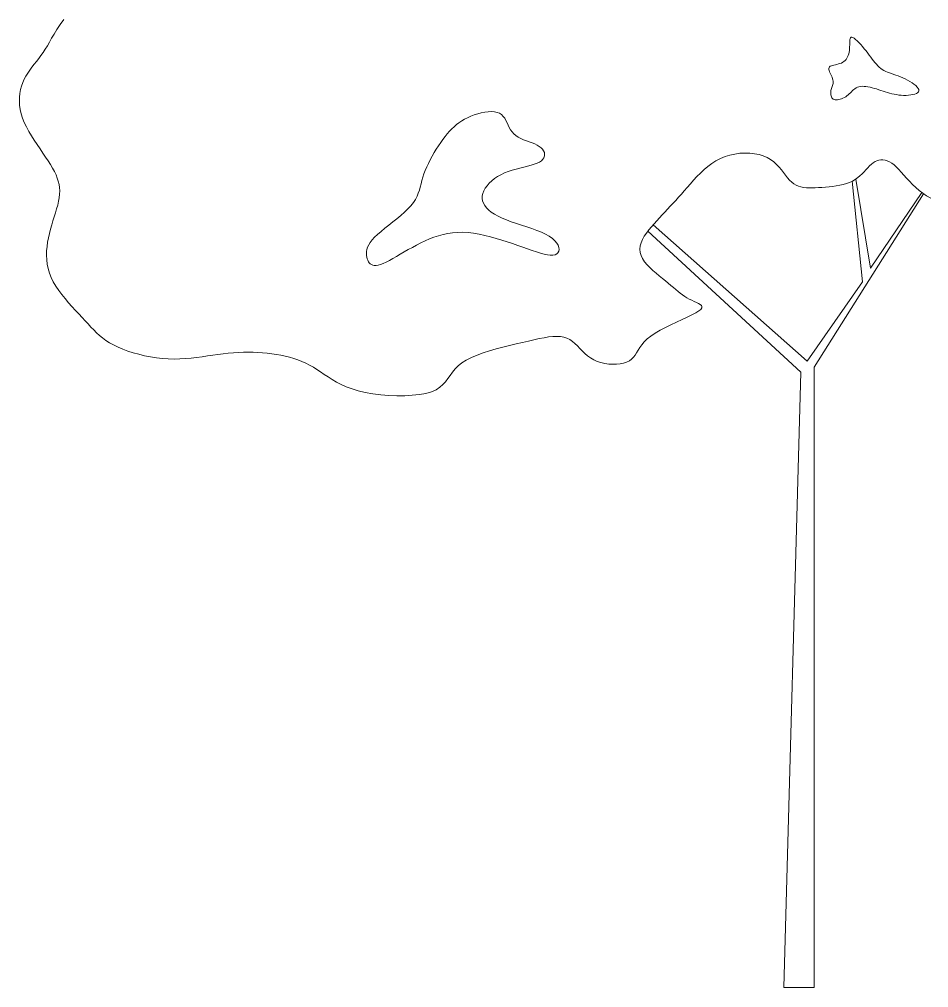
# Model space of a CAD drawing. Header units: metres. Extents: x -2400 to 2401, y 1 to 4503.
# Drawn here: x -2400 to 401, y 1 to 2983 of the extents above; entities that cross this region are included whole.
import ezdxf

# ---------------------------------------------------------------- set-up
doc = ezdxf.new("R2010")
doc.units = ezdxf.units.M
doc.layers.add('A-DETL-GENF', color=92, linetype='Continuous', lineweight=18)

# ---------------------------------------------------------------- blocks, each defined once
blk = doc.blocks.new('90 boom_aanzicht - 2_ Boom-3645213-00_0 Basismaterialen')
at = {"layer": 'A-DETL-GENF'}
for p, q in [((-2274.6, 2966.3), (-2262.8, 2982.6)), ((-2284.7, 2951.3), (-2274.6, 2966.3)), ((-2307.5, 2912.6), (-2300.7, 2924.6)), ((-2300.7, 2924.6), (-2293.2, 2937.4)), ((-2293.2, 2937.4), (-2284.7, 2951.3)), ((159, 2923.2), (158.2, 2919.4)), ((160.2, 2926), (159, 2923.2)), ((162, 2927.7), (160.2, 2926)), ((164.4, 2928.1), (162, 2927.7)), ((167.6, 2927.1), (164.4, 2928.1)), ((171.4, 2924.7), (167.6, 2927.1)), ((175.8, 2921.1), (171.4, 2924.7)), ((-2320.3, 2890.9), (-2313.9, 2901.4)), ((-2313.9, 2901.4), (-2307.5, 2912.6)), ((157.1, 2892.4), (156.5, 2886.7)), ((157.3, 2898.3), (157.1, 2892.4)), ((157.5, 2904.1), (157.3, 2898.3)), ((157.6, 2909.6), (157.5, 2904.1)), ((157.8, 2914.8), (157.6, 2909.6)), ((158.2, 2919.4), (157.8, 2914.8)), ((180.7, 2916.6), (175.8, 2921.1)), ((185.9, 2911.3), (180.7, 2916.6)), ((191.3, 2905.4), (185.9, 2911.3)), ((196.8, 2899), (191.3, 2905.4)), ((202.3, 2892.3), (196.8, 2899)), ((207.7, 2885.5), (202.3, 2892.3)), ((-2340.7, 2862.1), (-2333.8, 2871.3)), ((-2333.8, 2871.3), (-2326.9, 2880.9)), ((-2326.9, 2880.9), (-2320.3, 2890.9)), ((148.7, 2862.8), (146.1, 2859.1)), ((151, 2866.9), (148.7, 2862.8)), ((152.9, 2871.3), (151, 2866.9)), ((154.5, 2876.1), (152.9, 2871.3)), ((155.7, 2881.2), (154.5, 2876.1)), ((156.5, 2886.7), (155.7, 2881.2)), ((212.9, 2878.8), (207.7, 2885.5)), ((217.8, 2872.4), (212.9, 2878.8)), ((222.4, 2866.1), (217.8, 2872.4)), ((226.9, 2860.2), (222.4, 2866.1)), ((-2368, 2826.5), (-2361.5, 2835.4)), ((-2361.5, 2835.4), (-2354.7, 2844.2)), ((-2354.7, 2844.2), (-2347.8, 2853.1)), ((-2347.8, 2853.1), (-2340.7, 2862.1)), ((93.8, 2834.4), (93.2, 2831.7)), ((95.4, 2836.6), (93.8, 2834.4)), ((97.8, 2838.4), (95.4, 2836.6)), ((101, 2839.8), (97.8, 2838.4)), ((104.7, 2841), (101, 2839.8)), ((108.9, 2842), (104.7, 2841)), ((113.4, 2843), (108.9, 2842)), ((118.1, 2844), (113.4, 2843)), ((122.8, 2845.2), (118.1, 2844)), ((127.5, 2846.5), (122.8, 2845.2)), ((131.9, 2848.2), (127.5, 2846.5)), ((136, 2850.4), (131.9, 2848.2)), ((139.7, 2852.9), (136, 2850.4)), ((143.1, 2855.8), (139.7, 2852.9)), ((146.1, 2859.1), (143.1, 2855.8)), ((231.1, 2854.6), (226.9, 2860.2)), ((235.3, 2849.3), (231.1, 2854.6)), ((239.6, 2844.3), (235.3, 2849.3)), ((243.8, 2839.7), (239.6, 2844.3)), ((248.3, 2835.4), (243.8, 2839.7)), ((252.9, 2831.5), (248.3, 2835.4)), ((-2385.1, 2798.3), (-2379.9, 2808)), ((-2379.9, 2808), (-2374.2, 2817.4)), ((-2374.2, 2817.4), (-2368, 2826.5)), ((93.2, 2831.7), (93.3, 2828.5)), ((93.3, 2828.5), (94.2, 2825)), ((94.2, 2825), (95.5, 2821.1)), ((95.5, 2821.1), (97.3, 2817)), ((97.3, 2817), (99.2, 2812.8)), ((99.2, 2812.8), (101.2, 2808.5)), ((101.2, 2808.5), (103, 2804.2)), ((103, 2804.2), (104.6, 2800)), ((257.8, 2828.1), (252.9, 2831.5)), ((263, 2825), (257.8, 2828.1)), ((268.5, 2822.3), (263, 2825)), ((274.3, 2819.9), (268.5, 2822.3)), ((280.4, 2817.6), (274.3, 2819.9)), ((286.7, 2815.4), (280.4, 2817.6)), ((293.2, 2813.2), (286.7, 2815.4)), ((300, 2810.9), (293.2, 2813.2)), ((306.9, 2808.5), (300, 2810.9)), ((314, 2805.7), (306.9, 2808.5)), ((321.2, 2802.7), (314, 2805.7)), ((328.5, 2799.3), (321.2, 2802.7)), ((-2396.4, 2766.3), (-2393.4, 2777.4)), ((-2393.4, 2777.4), (-2389.6, 2788)), ((-2389.6, 2788), (-2385.1, 2798.3)), ((103.7, 2775.6), (102.6, 2772.5)), ((104.7, 2778.7), (103.7, 2775.6)), ((104.6, 2800), (105.8, 2796)), ((105.6, 2781.9), (104.7, 2778.7)), ((106.2, 2785.2), (105.6, 2781.9)), ((105.8, 2796), (106.4, 2792.2)), ((106.5, 2788.6), (106.2, 2785.2)), ((106.4, 2792.2), (106.5, 2788.6)), ((177.1, 2771.5), (181.2, 2773.6)), ((181.2, 2773.6), (185.7, 2775.1)), ((185.7, 2775.1), (190.6, 2776)), ((190.6, 2776), (195.9, 2776.4)), ((195.9, 2776.4), (201.6, 2776.3)), ((201.6, 2776.3), (207.6, 2775.7)), ((207.6, 2775.7), (213.8, 2774.8)), ((213.8, 2774.8), (220.2, 2773.5)), ((220.2, 2773.5), (226.8, 2772)), ((335.8, 2795.5), (328.5, 2799.3)), ((342.8, 2791.4), (335.8, 2795.5)), ((349.4, 2787.2), (342.8, 2791.4)), ((355.4, 2782.9), (349.4, 2787.2)), ((360.7, 2778.5), (355.4, 2782.9)), ((365, 2774.3), (360.7, 2778.5)), ((368.2, 2770.2), (365, 2774.3)), ((-2399.9, 2742.9), (-2398.6, 2754.7)), ((-2398.6, 2754.7), (-2396.4, 2766.3)), ((99.2, 2759.8), (99, 2756.5)), ((99, 2756.5), (99.1, 2753.2)), ((99.1, 2753.2), (99.4, 2749.9)), ((99.8, 2763.1), (99.2, 2759.8)), ((99.4, 2749.9), (100.2, 2746.9)), ((100.6, 2766.3), (99.8, 2763.1)), ((100.2, 2746.9), (101.2, 2744)), ((101.6, 2769.5), (100.6, 2766.3)), ((101.2, 2744), (102.7, 2741.4)), ((102.6, 2772.5), (101.6, 2769.5)), ((141, 2741.8), (145.1, 2744.3)), ((145.1, 2744.3), (149.1, 2747.1)), ((149.1, 2747.1), (152.8, 2750.1)), ((152.8, 2750.1), (156.3, 2753.3)), ((156.3, 2753.3), (159.6, 2756.6)), ((159.6, 2756.6), (162.9, 2759.9)), ((162.9, 2759.9), (166.3, 2763.2)), ((166.3, 2763.2), (169.7, 2766.2)), ((169.7, 2766.2), (173.3, 2769.1)), ((173.3, 2769.1), (177.1, 2771.5)), ((226.8, 2772), (233.5, 2770.2)), ((233.5, 2770.2), (240.2, 2768.2)), ((240.2, 2768.2), (246.9, 2766.1)), ((246.9, 2766.1), (253.6, 2764)), ((253.6, 2764), (260.3, 2761.8)), ((260.3, 2761.8), (267, 2759.6)), ((267, 2759.6), (273.7, 2757.6)), ((273.7, 2757.6), (280.5, 2755.6)), ((280.5, 2755.6), (287.3, 2753.8)), ((287.3, 2753.8), (294.3, 2752.1)), ((294.3, 2752.1), (301.4, 2750.8)), ((301.4, 2750.8), (308.6, 2749.7)), ((308.6, 2749.7), (316, 2749)), ((316, 2749), (323.6, 2748.6)), ((323.6, 2748.6), (331.2, 2748.6)), ((331.2, 2748.6), (338.6, 2749)), ((338.6, 2749), (345.7, 2749.8)), ((345.7, 2749.8), (352.2, 2751)), ((352.2, 2751), (358.1, 2752.5)), ((358.1, 2752.5), (363, 2754.5)), ((363, 2754.5), (366.8, 2756.8)), ((366.8, 2756.8), (369.4, 2759.6)), ((370.1, 2766.3), (368.2, 2770.2)), ((369.4, 2759.6), (370.5, 2762.8)), ((370.5, 2762.8), (370.1, 2766.3)), ((-2400.2, 2730.6), (-2399.9, 2742.9)), ((-2399.5, 2718.1), (-2400.2, 2730.6)), ((-2397.7, 2705.2), (-2399.5, 2718.1)), ((102.7, 2741.4), (104.5, 2739.1)), ((104.5, 2739.1), (106.8, 2737.3)), ((106.8, 2737.3), (109.5, 2735.9)), ((109.5, 2735.9), (112.6, 2735)), ((112.6, 2735), (116.1, 2734.7)), ((116.1, 2734.7), (119.9, 2734.8)), ((119.9, 2734.8), (124, 2735.4)), ((124, 2735.4), (128.2, 2736.4)), ((128.2, 2736.4), (132.5, 2737.9)), ((132.5, 2737.9), (136.8, 2739.7)), ((136.8, 2739.7), (141, 2741.8)), ((-2394.7, 2692.1), (-2397.7, 2705.2)), ((-2390.5, 2678.7), (-2394.7, 2692.1)), ((-1009.5, 2684.4), (-1019.5, 2679.9)), ((-999, 2688.3), (-1009.5, 2684.4)), ((-988.2, 2691.8), (-999, 2688.3)), ((-977.3, 2694.6), (-988.2, 2691.8)), ((-966.5, 2696.7), (-977.3, 2694.6)), ((-956, 2698), (-966.5, 2696.7)), ((-946, 2698.4), (-956, 2698)), ((-936.7, 2697.8), (-946, 2698.4)), ((-928.3, 2696.1), (-936.7, 2697.8)), ((-920.9, 2693.3), (-928.3, 2696.1)), ((-914.7, 2689.2), (-920.9, 2693.3)), ((-909.6, 2684), (-914.7, 2689.2)), ((-905.3, 2678), (-909.6, 2684)), ((-2385, 2665.1), (-2390.5, 2678.7)), ((-2378.4, 2651.4), (-2385, 2665.1)), ((-1053.9, 2658.5), (-1061.3, 2652.1)), ((-1046, 2664.5), (-1053.9, 2658.5)), ((-1037.7, 2670), (-1046, 2664.5)), ((-1028.9, 2675.2), (-1037.7, 2670)), ((-1019.5, 2679.9), (-1028.9, 2675.2)), ((-901.5, 2671.4), (-905.3, 2678)), ((-898, 2664.3), (-901.5, 2671.4)), ((-894.7, 2657), (-898, 2664.3)), ((-891.1, 2649.7), (-894.7, 2657)), ((-2371, 2637.6), (-2378.4, 2651.4)), ((-2362.9, 2623.9), (-2371, 2637.6)), ((-2354.3, 2610.3), (-2362.9, 2623.9)), ((-1082.2, 2630), (-1088.9, 2621.7)), ((-1075.4, 2637.9), (-1082.2, 2630)), ((-1068.5, 2645.2), (-1075.4, 2637.9)), ((-1061.3, 2652.1), (-1068.5, 2645.2)), ((-887.2, 2642.6), (-891.1, 2649.7)), ((-882.6, 2635.9), (-887.2, 2642.6)), ((-877.2, 2629.8), (-882.6, 2635.9)), ((-870.8, 2624.5), (-877.2, 2629.8)), ((-863.4, 2619.8), (-870.8, 2624.5)), ((-2345.4, 2596.8), (-2354.3, 2610.3)), ((-2336.4, 2583.6), (-2345.4, 2596.8)), ((-1102.4, 2603.2), (-1109.2, 2593.3)), ((-1095.7, 2612.7), (-1102.4, 2603.2)), ((-1088.9, 2621.7), (-1095.7, 2612.7)), ((-855.4, 2615.7), (-863.4, 2619.8)), ((-846.9, 2612), (-855.4, 2615.7)), ((-838.2, 2608.6), (-846.9, 2612)), ((-829.5, 2605.4), (-838.2, 2608.6)), ((-821, 2602.3), (-829.5, 2605.4)), ((-812.8, 2599), (-821, 2602.3)), ((-805.3, 2595.5), (-812.8, 2599)), ((-798.7, 2591.6), (-805.3, 2595.5)), ((-2327.7, 2570.8), (-2336.4, 2583.6)), ((-2319.2, 2558.4), (-2327.7, 2570.8)), ((-1122.5, 2572.2), (-1128.8, 2561.3)), ((-1115.9, 2582.9), (-1122.5, 2572.2)), ((-1109.2, 2593.3), (-1115.9, 2582.9)), ((-793.1, 2587.3), (-798.7, 2591.6)), ((-788.6, 2582.6), (-793.1, 2587.3)), ((-785.3, 2577.6), (-788.6, 2582.6)), ((-783.1, 2572.4), (-785.3, 2577.6)), ((-782.2, 2567.1), (-783.1, 2572.4)), ((-782.6, 2561.9), (-782.2, 2567.1)), ((-211.4, 2564.7), (-226.3, 2560.2)), ((-196.1, 2568), (-211.4, 2564.7)), ((-180.7, 2570.1), (-196.1, 2568)), ((-165.4, 2570.9), (-180.7, 2570.1)), ((-150.3, 2570.5), (-165.4, 2570.9)), ((-135.7, 2568.9), (-150.3, 2570.5)), ((-121.8, 2566.1), (-135.7, 2568.9)), ((-108.7, 2562.1), (-121.8, 2566.1)), ((-2311.3, 2546.5), (-2319.2, 2558.4)), ((-2304.1, 2535.2), (-2311.3, 2546.5)), ((-2297.7, 2524.4), (-2304.1, 2535.2)), ((-1140.4, 2539.2), (-1145.5, 2528.2)), ((-1134.8, 2550.3), (-1140.4, 2539.2)), ((-1128.8, 2561.3), (-1134.8, 2550.3)), ((-824.2, 2533.3), (-814.3, 2536.3)), ((-814.3, 2536.3), (-805.5, 2539.5)), ((-805.5, 2539.5), (-798, 2543.1)), ((-798, 2543.1), (-792, 2547.3)), ((-792, 2547.3), (-787.5, 2551.9)), ((-787.5, 2551.9), (-784.4, 2556.7)), ((-784.4, 2556.7), (-782.6, 2561.9)), ((-267.3, 2539.1), (-279.6, 2529.9)), ((-254.4, 2547.3), (-267.3, 2539.1)), ((-240.7, 2554.4), (-254.4, 2547.3)), ((-226.3, 2560.2), (-240.7, 2554.4)), ((-96.8, 2557), (-108.7, 2562.1)), ((-86.1, 2550.9), (-96.8, 2557)), ((-76.5, 2543.8), (-86.1, 2550.9)), ((-67.9, 2536), (-76.5, 2543.8)), ((-60.1, 2527.7), (-67.9, 2536)), ((224.2, 2536.4), (218.7, 2531.3)), ((229.8, 2540.8), (224.2, 2536.4)), ((235.5, 2544.5), (229.8, 2540.8)), ((241.4, 2547.3), (235.5, 2544.5)), ((247.5, 2549.2), (241.4, 2547.3)), ((253.7, 2550.2), (247.5, 2549.2)), ((260, 2550.2), (253.7, 2550.2)), ((266.5, 2549.2), (260, 2550.2)), ((273.2, 2547.2), (266.5, 2549.2)), ((280, 2544.1), (273.2, 2547.2)), ((286.9, 2539.9), (280, 2544.1)), ((294, 2534.5), (286.9, 2539.9)), ((301.2, 2528), (294, 2534.5)), ((-2292.1, 2514), (-2297.7, 2524.4)), ((-2287.3, 2503.9), (-2292.1, 2514)), ((-1154, 2506.6), (-1157.3, 2496.2)), ((-1150.1, 2517.3), (-1154, 2506.6)), ((-1145.5, 2528.2), (-1150.1, 2517.3)), ((-927.1, 2498.5), (-916.8, 2504.4)), ((-916.8, 2504.4), (-905.9, 2509.7)), ((-905.9, 2509.7), (-894.4, 2514.3)), ((-894.4, 2514.3), (-882.4, 2518.2)), ((-882.4, 2518.2), (-870.3, 2521.7)), ((-870.3, 2521.7), (-858.2, 2524.8)), ((-858.2, 2524.8), (-846.3, 2527.7)), ((-846.3, 2527.7), (-834.9, 2530.5)), ((-834.9, 2530.5), (-824.2, 2533.3)), ((-302.5, 2509.5), (-313.2, 2498.7)), ((-291.3, 2520), (-302.5, 2509.5)), ((-279.6, 2529.9), (-291.3, 2520)), ((-52.9, 2519.3), (-60.1, 2527.7)), ((-46.3, 2510.8), (-52.9, 2519.3)), ((-39.9, 2502.6), (-46.3, 2510.8)), ((195.6, 2507.3), (189.1, 2501.2)), ((201.7, 2513.5), (195.6, 2507.3)), ((207.6, 2519.7), (201.7, 2513.5)), ((213.2, 2525.7), (207.6, 2519.7)), ((218.7, 2531.3), (213.2, 2525.7)), ((308.6, 2520.5), (301.2, 2528)), ((316.3, 2512.2), (308.6, 2520.5)), ((324.3, 2503.2), (316.3, 2512.2)), ((-2283.3, 2493.9), (-2287.3, 2503.9)), ((-2280.2, 2484.1), (-2283.3, 2493.9)), ((-2277.8, 2474.3), (-2280.2, 2484.1)), ((-1162.6, 2476.2), (-1165.2, 2466.4)), ((-1160.1, 2486.1), (-1162.6, 2476.2)), ((-1157.3, 2496.2), (-1160.1, 2486.1)), ((-959.5, 2470.2), (-952.8, 2477.8)), ((-952.8, 2477.8), (-945.2, 2485.1)), ((-945.2, 2485.1), (-936.5, 2492.1)), ((-936.5, 2492.1), (-927.1, 2498.5)), ((-333.3, 2476.4), (-342.8, 2465.4)), ((-323.4, 2487.6), (-333.3, 2476.4)), ((-313.2, 2498.7), (-323.4, 2487.6)), ((-33.7, 2494.8), (-39.9, 2502.6)), ((-27.6, 2487.7), (-33.7, 2494.8)), ((-21.2, 2481.5), (-27.6, 2487.7)), ((-14.6, 2476.4), (-21.2, 2481.5)), ((-7.6, 2472.3), (-14.6, 2476.4)), ((147.6, 2477.1), (137.4, 2474.1)), ((157.2, 2480.7), (147.6, 2477.1)), ((166.2, 2484.9), (157.2, 2480.7)), ((164.6, 2484.2), (196.7, 2174.6)), ((174.5, 2489.8), (166.2, 2484.9)), ((182.1, 2495.3), (174.5, 2489.8)), ((176, 2491), (221.6, 2216)), ((189.1, 2501.2), (182.1, 2495.3)), ((332.6, 2493.9), (324.3, 2503.2)), ((341.4, 2484.2), (332.6, 2493.9)), ((350.8, 2474.6), (341.4, 2484.2)), ((360.7, 2465), (350.8, 2474.6)), ((-2276.4, 2464.5), (-2277.8, 2474.3)), ((-2275.9, 2454.4), (-2276.4, 2464.5)), ((-2276.2, 2444.1), (-2275.9, 2454.4)), ((-1171.3, 2447.2), (-1175.3, 2437.7)), ((-1168, 2456.8), (-1171.3, 2447.2)), ((-1165.2, 2466.4), (-1168, 2456.8)), ((-974.2, 2438.8), (-972.4, 2446.6)), ((-972.4, 2446.6), (-969.3, 2454.5)), ((-969.3, 2454.5), (-965, 2462.4)), ((-965, 2462.4), (-959.5, 2470.2)), ((-352, 2454.7), (-361.1, 2444.5)), ((-342.8, 2465.4), (-352, 2454.7)), ((-0.3, 2469.2), (-7.6, 2472.3)), ((7.4, 2466.8), (-0.3, 2469.2)), ((15.4, 2465.2), (7.4, 2466.8)), ((23.9, 2464.2), (15.4, 2465.2)), ((32.7, 2463.8), (23.9, 2464.2)), ((41.9, 2463.7), (32.7, 2463.8)), ((51.6, 2463.9), (41.9, 2463.7)), ((385.1, 2445.3), (48.3, 1911.3)), ((61.6, 2464.4), (51.6, 2463.9)), ((72.1, 2465), (61.6, 2464.4)), ((82.9, 2465.7), (72.1, 2465)), ((93.9, 2466.7), (82.9, 2465.7)), ((104.9, 2468), (93.9, 2466.7)), ((116, 2469.6), (104.9, 2468)), ((126.8, 2471.6), (116, 2469.6)), ((137.4, 2474.1), (126.8, 2471.6)), ((221.6, 2216), (379.3, 2449.6)), ((371.2, 2455.8), (360.7, 2465)), ((382.4, 2447.2), (371.2, 2455.8)), ((394.4, 2439.1), (382.4, 2447.2)), ((-2282.2, 2410.9), (-2279.5, 2422.3)), ((-2279.5, 2422.3), (-2277.5, 2433.4)), ((-2277.5, 2433.4), (-2276.2, 2444.1)), ((-1186.4, 2418.5), (-1194, 2408.7)), ((-1180.2, 2428.1), (-1186.4, 2418.5)), ((-1175.3, 2437.7), (-1180.2, 2428.1)), ((-974.5, 2431.1), (-974.2, 2438.8)), ((-973.3, 2423.5), (-974.5, 2431.1)), ((-970.8, 2416.2), (-973.3, 2423.5)), ((-966.8, 2409), (-970.8, 2416.2)), ((-387, 2416.1), (-395.4, 2407.1)), ((-378.5, 2425.2), (-387, 2416.1)), ((-369.9, 2434.7), (-378.5, 2425.2)), ((-361.1, 2444.5), (-369.9, 2434.7)), ((407, 2431.7), (394.4, 2439.1)), ((-2292.7, 2374.9), (-2288.9, 2387.2)), ((-2288.9, 2387.2), (-2285.4, 2399.2)), ((-2285.4, 2399.2), (-2282.2, 2410.9)), ((-1213.7, 2388.8), (-1225.2, 2378.8)), ((-1203.1, 2398.8), (-1213.7, 2388.8)), ((-1194, 2408.7), (-1203.1, 2398.8)), ((-961.4, 2402.1), (-966.8, 2409)), ((-954.6, 2395.3), (-961.4, 2402.1)), ((-946.4, 2388.8), (-954.6, 2395.3)), ((-936.8, 2382.5), (-946.4, 2388.8)), ((-412.1, 2389.4), (-420.3, 2380.6)), ((-403.8, 2398.2), (-412.1, 2389.4)), ((-395.4, 2407.1), (-403.8, 2398.2)), ((-2300.5, 2349.7), (-2296.7, 2362.4)), ((-2296.7, 2362.4), (-2292.7, 2374.9)), ((-1249.9, 2358.8), (-1262.5, 2348.9)), ((-1237.4, 2368.7), (-1249.9, 2358.8)), ((-1225.2, 2378.8), (-1237.4, 2368.7)), ((-925.8, 2376.4), (-936.8, 2382.5)), ((-913.4, 2370.5), (-925.8, 2376.4)), ((-899.6, 2364.9), (-913.4, 2370.5)), ((-884.8, 2359.5), (-899.6, 2364.9)), ((-869.3, 2354.1), (-884.8, 2359.5)), ((-436.9, 2362.7), (-445.3, 2353.4)), ((-428.6, 2371.7), (-436.9, 2362.7)), ((-420.3, 2380.6), (-428.6, 2371.7)), ((-2307.7, 2323.6), (-2304.3, 2336.7)), ((-2304.3, 2336.7), (-2300.5, 2349.7)), ((-1286.2, 2329.8), (-1296.7, 2320.6)), ((-1274.7, 2339.2), (-1286.2, 2329.8)), ((-1262.5, 2348.9), (-1274.7, 2339.2)), ((-1065.6, 2325.5), (-1050.1, 2326.7)), ((-1050.1, 2326.7), (-1034.2, 2326.9)), ((-1034.2, 2326.9), (-1017.8, 2325.9)), ((-1017.8, 2325.9), (-1001, 2323.9)), ((-853.4, 2348.9), (-869.3, 2354.1)), ((-837.4, 2343.6), (-853.4, 2348.9)), ((-821.6, 2338.2), (-837.4, 2343.6)), ((-806.5, 2332.7), (-821.6, 2338.2)), ((-792.3, 2326.9), (-806.5, 2332.7)), ((-779.3, 2320.9), (-792.3, 2326.9)), ((-461.4, 2334.3), (-468.7, 2324.5)), ((7.1, 1896.7), (-464.4, 2330.2)), ((-453.5, 2343.9), (-461.4, 2334.3)), ((-445.3, 2353.4), (-453.5, 2343.9)), ((26.8, 1930.3), (-448.2, 2350)), ((-2315, 2283.3), (-2313.2, 2296.9)), ((-2313.2, 2296.9), (-2310.7, 2310.3)), ((-2310.7, 2310.3), (-2307.7, 2323.6)), ((-1313.5, 2303.5), (-1319.5, 2295.5)), ((-1305.9, 2311.9), (-1313.5, 2303.5)), ((-1296.7, 2320.6), (-1305.9, 2311.9)), ((-1163.5, 2294.3), (-1150.3, 2300.6)), ((-1150.3, 2300.6), (-1136.9, 2306.4)), ((-1136.9, 2306.4), (-1123.3, 2311.7)), ((-1123.3, 2311.7), (-1109.4, 2316.3)), ((-1109.4, 2316.3), (-1095.1, 2320.2)), ((-1095.1, 2320.2), (-1080.6, 2323.3)), ((-1080.6, 2323.3), (-1065.6, 2325.5)), ((-1001, 2323.9), (-983.8, 2321)), ((-983.8, 2321), (-966.5, 2317.4)), ((-966.5, 2317.4), (-949.1, 2313.1)), ((-949.1, 2313.1), (-931.7, 2308.3)), ((-931.7, 2308.3), (-914.5, 2303.2)), ((-914.5, 2303.2), (-897.5, 2297.7)), ((-897.5, 2297.7), (-881, 2292.2)), ((-768, 2314.6), (-779.3, 2320.9)), ((-758.5, 2307.9), (-768, 2314.6)), ((-750.9, 2300.9), (-758.5, 2307.9)), ((-745.1, 2293.9), (-750.9, 2300.9)), ((-480.6, 2304.7), (-484.8, 2294.7)), ((-475.2, 2314.6), (-480.6, 2304.7)), ((-468.7, 2324.5), (-475.2, 2314.6)), ((-2316.5, 2256.1), (-2316.2, 2269.7)), ((-2316.2, 2269.7), (-2315, 2283.3)), ((-1331, 2267.4), (-1331.4, 2261.4)), ((-1329.8, 2273.9), (-1331, 2267.4)), ((-1327.5, 2280.7), (-1329.8, 2273.9)), ((-1324.2, 2287.9), (-1327.5, 2280.7)), ((-1319.5, 2295.5), (-1324.2, 2287.9)), ((-1226.9, 2259.3), (-1214.7, 2266.3)), ((-1214.7, 2266.3), (-1202.3, 2273.5)), ((-1202.3, 2273.5), (-1189.5, 2280.6)), ((-1189.5, 2280.6), (-1176.6, 2287.6)), ((-1176.6, 2287.6), (-1163.5, 2294.3)), ((-881, 2292.2), (-864.9, 2286.6)), ((-864.9, 2286.6), (-849.5, 2281.2)), ((-849.5, 2281.2), (-834.7, 2276)), ((-834.7, 2276), (-820.7, 2271.1)), ((-820.7, 2271.1), (-807.6, 2266.8)), ((-807.6, 2266.8), (-795.3, 2263.1)), ((-741, 2287), (-745.1, 2293.9)), ((-741.1, 2264.1), (-738.8, 2268.8)), ((-738.6, 2280.4), (-741, 2287)), ((-738.8, 2268.8), (-737.9, 2274.2)), ((-737.9, 2274.2), (-738.6, 2280.4)), ((-487.6, 2284.8), (-488.7, 2274.9)), ((-488.7, 2274.9), (-487.9, 2265.1)), ((-484.8, 2294.7), (-487.6, 2284.8)), ((-2315.8, 2242.4), (-2316.5, 2256.1)), ((-2314.2, 2228.7), (-2315.8, 2242.4)), ((-1331.4, 2261.4), (-1331.1, 2255.7)), ((-1331.1, 2255.7), (-1330.1, 2250.3)), ((-1330.1, 2250.3), (-1328.8, 2245.3)), ((-1328.8, 2245.3), (-1327.1, 2240.7)), ((-1327.1, 2240.7), (-1325, 2236.5)), ((-1325, 2236.5), (-1322.5, 2232.8)), ((-1270.2, 2235.3), (-1260.3, 2240.4)), ((-1260.3, 2240.4), (-1249.7, 2246.2)), ((-1249.7, 2246.2), (-1238.6, 2252.5)), ((-1238.6, 2252.5), (-1226.9, 2259.3)), ((-795.3, 2263.1), (-784, 2260.1)), ((-784, 2260.1), (-773.8, 2258)), ((-773.8, 2258), (-764.7, 2256.8)), ((-764.7, 2256.8), (-756.8, 2256.8)), ((-756.8, 2256.8), (-750.2, 2258)), ((-750.2, 2258), (-745, 2260.4)), ((-745, 2260.4), (-741.1, 2264.1)), ((-487.9, 2265.1), (-485, 2255.4)), ((-485, 2255.4), (-480.3, 2245.8)), ((-480.3, 2245.8), (-474.1, 2236.4)), ((-474.1, 2236.4), (-466.6, 2227.2)), ((-2311.5, 2215), (-2314.2, 2228.7)), ((-2307.5, 2201.4), (-2311.5, 2215)), ((-1322.5, 2232.8), (-1319.5, 2229.7)), ((-1319.5, 2229.7), (-1316, 2227.3)), ((-1316, 2227.3), (-1311.8, 2225.6)), ((-1311.8, 2225.6), (-1306.9, 2224.7)), ((-1306.9, 2224.7), (-1301.3, 2224.8)), ((-1301.3, 2224.8), (-1294.8, 2225.8)), ((-1294.8, 2225.8), (-1287.5, 2227.9)), ((-1287.5, 2227.9), (-1279.3, 2231.1)), ((-1279.3, 2231.1), (-1270.2, 2235.3)), ((-466.6, 2227.2), (-458.1, 2218.2)), ((-458.1, 2218.2), (-448.8, 2209.4)), ((-448.8, 2209.4), (-439.1, 2200.9)), ((-2302.3, 2187.9), (-2307.5, 2201.4)), ((-2295.7, 2174.4), (-2302.3, 2187.9)), ((-439.1, 2200.9), (-429.3, 2192.7)), ((-429.3, 2192.7), (-419.6, 2184.8)), ((-419.6, 2184.8), (-410.2, 2177.2)), ((-410.2, 2177.2), (-401.5, 2170)), ((-2287.9, 2161.2), (-2295.7, 2174.4)), ((-2279.1, 2148.1), (-2287.9, 2161.2)), ((-2269.5, 2135.2), (-2279.1, 2148.1)), ((-401.5, 2170), (-393.4, 2163.1)), ((-393.4, 2163.1), (-385.7, 2156.6)), ((-385.7, 2156.6), (-378.4, 2150.4)), ((-378.4, 2150.4), (-371.4, 2144.6)), ((196.7, 2174.6), (26.8, 1930.3)), ((-2259.3, 2122.6), (-2269.5, 2135.2)), ((-2248.8, 2110.2), (-2259.3, 2122.6)), ((-371.4, 2144.6), (-364.5, 2139.1)), ((-364.5, 2139.1), (-357.7, 2134.1)), ((-357.7, 2134.1), (-350.8, 2129.4)), ((-350.8, 2129.4), (-343.8, 2125.1)), ((-343.8, 2125.1), (-336.6, 2121.1)), ((-336.6, 2121.1), (-329.1, 2117.5)), ((-329.1, 2117.5), (-321.6, 2114.2)), ((-2238.1, 2098.3), (-2248.8, 2110.2)), ((-2227.4, 2086.6), (-2238.1, 2098.3)), ((-321.6, 2114.2), (-314.6, 2111.1)), ((-314.6, 2111.1), (-308.2, 2108)), ((-308.2, 2108), (-303.1, 2104.9)), ((-301.2, 2089.7), (-307.2, 2084.7)), ((-303.1, 2104.9), (-299.4, 2101.6)), ((-298.1, 2094.1), (-301.2, 2089.7)), ((-299.4, 2101.6), (-297.6, 2098.1)), ((-297.6, 2098.1), (-298.1, 2094.1)), ((-2217, 2075.4), (-2227.4, 2086.6)), ((-2207, 2064.7), (-2217, 2075.4)), ((-2197.5, 2054.4), (-2207, 2064.7)), ((-358.7, 2058.5), (-375.6, 2050.7)), ((-342.8, 2065.9), (-358.7, 2058.5)), ((-328.6, 2072.7), (-342.8, 2065.9)), ((-316.5, 2079.1), (-328.6, 2072.7)), ((-307.2, 2084.7), (-316.5, 2079.1)), ((-2188.6, 2044.6), (-2197.5, 2054.4)), ((-2179.9, 2035.2), (-2188.6, 2044.6)), ((-2171.2, 2026.3), (-2179.9, 2035.2)), ((-410.2, 2034), (-426.7, 2025.3)), ((-393, 2042.5), (-410.2, 2034)), ((-375.6, 2050.7), (-393, 2042.5)), ((-2162.4, 2017.7), (-2171.2, 2026.3)), ((-2153.3, 2009.5), (-2162.4, 2017.7)), ((-2143.7, 2001.7), (-2153.3, 2009.5)), ((-2133.4, 1994.2), (-2143.7, 2001.7)), ((-799, 1999.6), (-815, 1996.2)), ((-784, 2002.5), (-799, 1999.6)), ((-770, 2004.6), (-784, 2002.5)), ((-757, 2006), (-770, 2004.6)), ((-744.9, 2006.4), (-757, 2006)), ((-733.7, 2005.7), (-744.9, 2006.4)), ((-723.4, 2003.9), (-733.7, 2005.7)), ((-713.8, 2000.8), (-723.4, 2003.9)), ((-705, 1996.4), (-713.8, 2000.8)), ((-466.4, 1998.5), (-475.5, 1989.5)), ((-455.3, 2007.5), (-466.4, 1998.5)), ((-442, 2016.5), (-455.3, 2007.5)), ((-426.7, 2025.3), (-442, 2016.5)), ((-2122.2, 1987.1), (-2133.4, 1994.2)), ((-2109.8, 1980.2), (-2122.2, 1987.1)), ((-2096.2, 1973.6), (-2109.8, 1980.2)), ((-2081.5, 1967.3), (-2096.2, 1973.6)), ((-931.4, 1968.1), (-951.8, 1962.2)), ((-910.6, 1973.5), (-931.4, 1968.1)), ((-890, 1978.7), (-910.6, 1973.5)), ((-869.8, 1983.5), (-890, 1978.7)), ((-850.4, 1988), (-869.8, 1983.5)), ((-832.2, 1992.2), (-850.4, 1988)), ((-815, 1996.2), (-832.2, 1992.2)), ((-696.8, 1990.8), (-705, 1996.4)), ((-688.9, 1984.3), (-696.8, 1990.8)), ((-681.3, 1977.2), (-688.9, 1984.3)), ((-673.8, 1969.6), (-681.3, 1977.2)), ((-666.2, 1961.9), (-673.8, 1969.6)), ((-489, 1972.2), (-494.2, 1964)), ((-482.8, 1980.8), (-489, 1972.2)), ((-475.5, 1989.5), (-482.8, 1980.8)), ((-2065.8, 1961.4), (-2081.5, 1967.3)), ((-2049.3, 1956), (-2065.8, 1961.4)), ((-2032.1, 1951.2), (-2049.3, 1956)), ((-2014.4, 1946.9), (-2032.1, 1951.2)), ((-1996.4, 1943.3), (-2014.4, 1946.9)), ((-1978.1, 1940.4), (-1996.4, 1943.3)), ((-1959.8, 1938.3), (-1978.1, 1940.4)), ((-1941.6, 1937), (-1959.8, 1938.3)), ((-1888.5, 1938.1), (-1906, 1937.1)), ((-1871.3, 1939.7), (-1888.5, 1938.1)), ((-1854.4, 1941.7), (-1871.3, 1939.7)), ((-1837.6, 1944), (-1854.4, 1941.7)), ((-1821.1, 1946.4), (-1837.6, 1944)), ((-1804.7, 1948.8), (-1821.1, 1946.4)), ((-1788.5, 1951.1), (-1804.7, 1948.8)), ((-1772.5, 1953.2), (-1788.5, 1951.1)), ((-1756.7, 1954.9), (-1772.5, 1953.2)), ((-1741, 1956.2), (-1756.7, 1954.9)), ((-1725.5, 1957.2), (-1741, 1956.2)), ((-1710.2, 1957.7), (-1725.5, 1957.2)), ((-1695, 1957.9), (-1710.2, 1957.7)), ((-1680.1, 1957.7), (-1695, 1957.9)), ((-1665.3, 1957.2), (-1680.1, 1957.7)), ((-1650.8, 1956.2), (-1665.3, 1957.2)), ((-1636.4, 1954.9), (-1650.8, 1956.2)), ((-1622.3, 1953.2), (-1636.4, 1954.9)), ((-1608.4, 1951.1), (-1622.3, 1953.2)), ((-1594.7, 1948.6), (-1608.4, 1951.1)), ((-1581.2, 1945.7), (-1594.7, 1948.6)), ((-1568, 1942.4), (-1581.2, 1945.7)), ((-1555.1, 1938.6), (-1568, 1942.4)), ((-1542.4, 1934.3), (-1555.1, 1938.6)), ((-1007.8, 1941.6), (-1023.5, 1933.7)), ((-990.4, 1949), (-1007.8, 1941.6)), ((-971.6, 1955.8), (-990.4, 1949)), ((-951.8, 1962.2), (-971.6, 1955.8)), ((-658.2, 1954.2), (-666.2, 1961.9)), ((-649.9, 1946.9), (-658.2, 1954.2)), ((-640.9, 1940.2), (-649.9, 1946.9)), ((-631.1, 1934.3), (-640.9, 1940.2)), ((-508.7, 1942.5), (-514.5, 1936.7)), ((-503.7, 1949.1), (-508.7, 1942.5)), ((-499, 1956.3), (-503.7, 1949.1)), ((-494.2, 1964), (-499, 1956.3)), ((-1923.7, 1936.6), (-1941.6, 1937)), ((-1906, 1937.1), (-1923.7, 1936.6)), ((-1530, 1929.5), (-1542.4, 1934.3)), ((-1517.9, 1924.2), (-1530, 1929.5)), ((-1506.1, 1918.3), (-1517.9, 1924.2)), ((-1494.6, 1911.8), (-1506.1, 1918.3)), ((-1483.4, 1904.8), (-1494.6, 1911.8)), ((-1048.4, 1915.9), (-1057.8, 1906.2)), ((-1037.1, 1925.1), (-1048.4, 1915.9)), ((-1023.5, 1933.7), (-1037.1, 1925.1)), ((-620.4, 1929.5), (-631.1, 1934.3)), ((-609, 1925.7), (-620.4, 1929.5)), ((-597.1, 1922.9), (-609, 1925.7)), ((-584.9, 1921.2), (-597.1, 1922.9)), ((-572.8, 1920.5), (-584.9, 1921.2)), ((-561, 1920.8), (-572.8, 1920.5)), ((-549.7, 1922.1), (-561, 1920.8)), ((-539.1, 1924.3), (-549.7, 1922.1)), ((-529.6, 1927.5), (-539.1, 1924.3)), ((-521.3, 1931.6), (-529.6, 1927.5)), ((-514.5, 1936.7), (-521.3, 1931.6)), ((48.3, 1911.3), (48.3, 1682.4)), ((-1472.2, 1897.4), (-1483.4, 1904.8)), ((-1460.9, 1889.6), (-1472.2, 1897.4)), ((-1449.2, 1881.7), (-1460.9, 1889.6)), ((-1436.8, 1873.8), (-1449.2, 1881.7)), ((-1073, 1886.3), (-1080, 1876.4)), ((-1065.8, 1896.3), (-1073, 1886.3)), ((-1057.8, 1906.2), (-1065.8, 1896.3)), ((-45.8, 1.2), (7.1, 1896.7)), ((-1423.5, 1866), (-1436.8, 1873.8)), ((-1409, 1858.4), (-1423.5, 1866)), ((-1393.1, 1851.3), (-1409, 1858.4)), ((-1375.5, 1844.8), (-1393.1, 1851.3)), ((-1105.2, 1849.6), (-1116.8, 1842.3)), ((-1095.5, 1857.9), (-1105.2, 1849.6)), ((-1087.3, 1866.9), (-1095.5, 1857.9)), ((-1080, 1876.4), (-1087.3, 1866.9)), ((-1356.1, 1839), (-1375.5, 1844.8)), ((-1334.6, 1834.1), (-1356.1, 1839)), ((-1311.4, 1830), (-1334.6, 1834.1)), ((-1287.2, 1826.9), (-1311.4, 1830)), ((-1262.4, 1824.9), (-1287.2, 1826.9)), ((-1237.5, 1823.8), (-1262.4, 1824.9)), ((-1213.2, 1823.9), (-1237.5, 1823.8)), ((-1189.8, 1825.1), (-1213.2, 1823.9)), ((-1168, 1827.5), (-1189.8, 1825.1)), ((-1148.2, 1831.1), (-1168, 1827.5)), ((-1131.1, 1836), (-1148.2, 1831.1)), ((-1116.8, 1842.3), (-1131.1, 1836)), ((48.3, 1682.4), (48.3, 1.2)), ((48.3, 1.2), (-45.8, 1.2))]:
    blk.add_line(p, q, dxfattribs=at)

msp = doc.modelspace()

# ---------------------------------------------------------------- block references
msp.add_blockref('90 boom_aanzicht - 2_ Boom-3645213-00_0 Basismaterialen', (0, 0))

doc.saveas('drawing.dxf')
